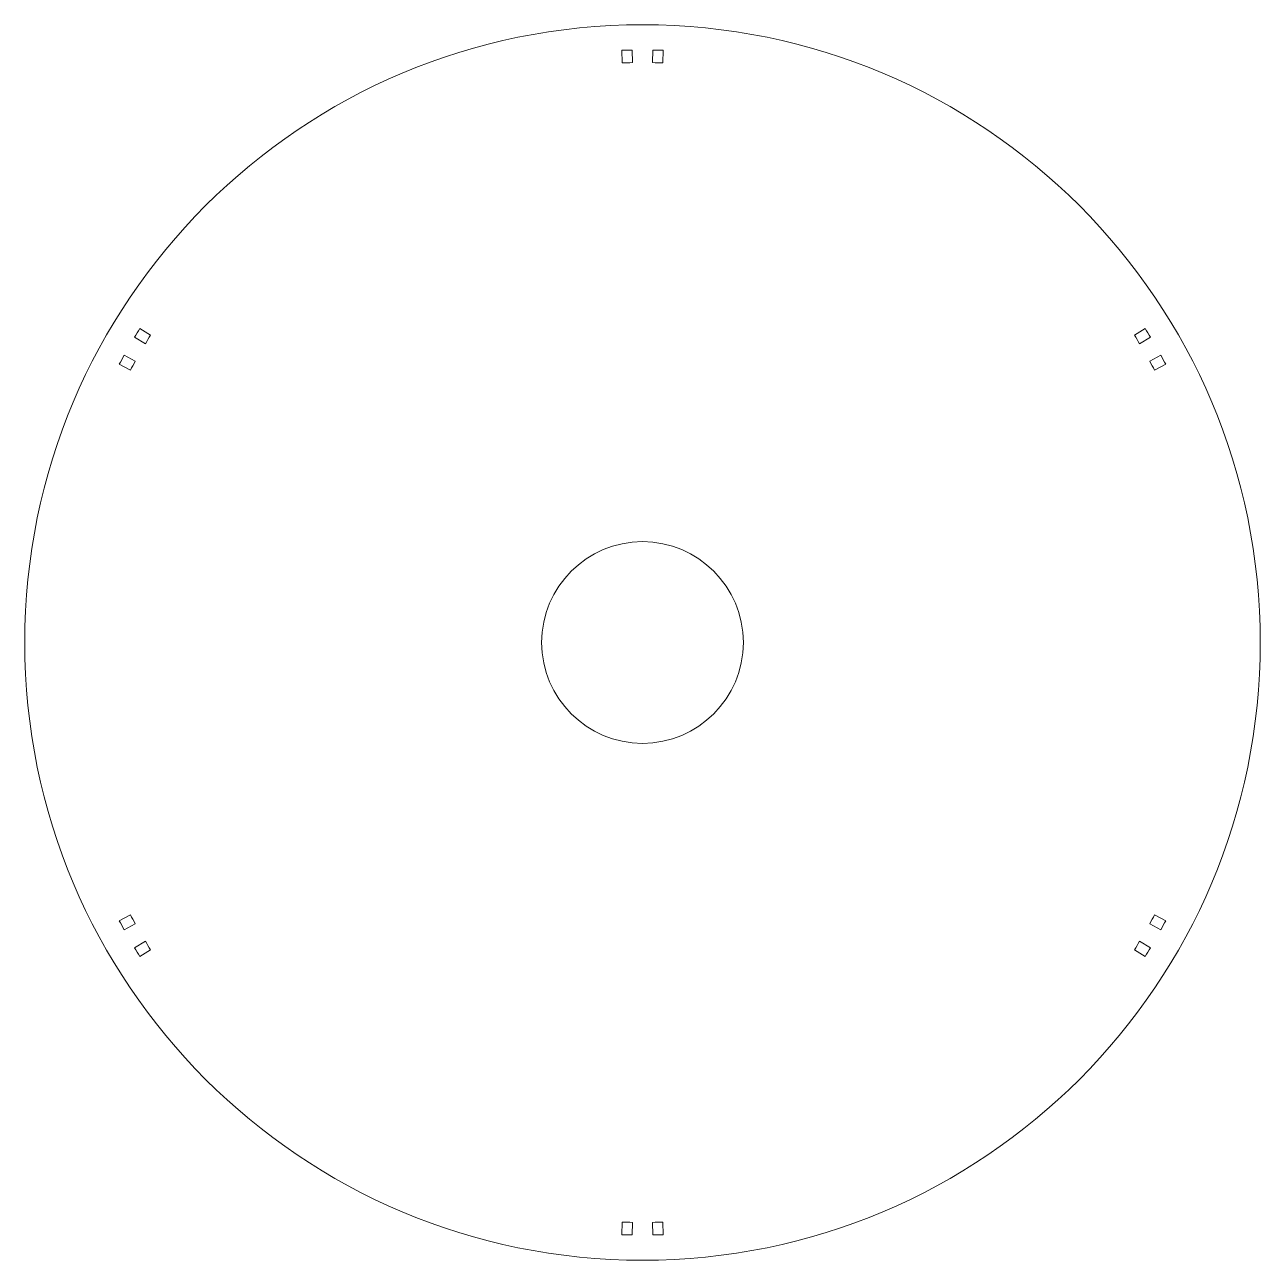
# Model space of a CAD drawing. Header units: millimetres. Extents: x -245 to 245, y -245 to 245.
import ezdxf

# ---------------------------------------------------------------- set-up
doc = ezdxf.new("R2010")
doc.units = ezdxf.units.MM
doc.layers.get('0').update_dxf_attribs({"linetype": 'CONTINUOUS', "lineweight": 0})

msp = doc.modelspace()

# ---------------------------------------------------------------- linework, layer by layer
for p, q in [((-8.03, 229.86), (-8.2, 234.86)), ((-4.01, 229.96), (-4.1, 234.96)), ((4.01, 229.96), (4.1, 234.96)), ((8.03, 229.86), (8.2, 234.86)), ((-195.05, 121.88), (-199.29, 124.53)), ((195.05, 121.88), (199.29, 124.53)), ((-197.15, 118.46), (-201.43, 121.03)), ((197.15, 118.46), (201.43, 121.03)), ((-201.16, 111.51), (-205.54, 113.93)), ((201.16, 111.51), (205.54, 113.93)), ((-203.08, 107.98), (-207.49, 110.33)), ((203.08, 107.98), (207.49, 110.33)), ((-203.08, -107.98), (-207.49, -110.33)), ((-201.16, -111.51), (-205.54, -113.93)), ((201.16, -111.51), (205.54, -113.93)), ((203.08, -107.98), (207.49, -110.33)), ((-197.15, -118.46), (-201.43, -121.03)), ((-195.05, -121.88), (-199.29, -124.53)), ((195.05, -121.88), (199.29, -124.53)), ((197.15, -118.46), (201.43, -121.03)), ((-8.03, -229.86), (-8.2, -234.86)), ((-4.01, -229.96), (-4.1, -234.96)), ((4.01, -229.96), (4.1, -234.96)), ((8.03, -229.86), (8.2, -234.86))]:
    msp.add_line(p, q)
for radius in [245, 40]:
    msp.add_circle((0, 0), radius)
for radius, start, end in [(235, 91, 92), (235, 88, 89), (230, 91, 92), (230, 88, 89), (235, 148, 149), (235, 31, 32), (230, 148, 149), (230, 31, 32), (235, 151, 152), (235, 28, 29), (230, 151, 152), (230, 28, 29), (235, 208, 209), (230, 208, 209), (230, 331, 332), (235, 331, 332), (235, 211, 212), (230, 211, 212), (230, 328, 329), (235, 328, 329), (230, 268, 269), (230, 271, 272), (235, 268, 269), (235, 271, 272)]:
    msp.add_arc((0, 0), radius, start, end)

doc.saveas('drawing.dxf')
